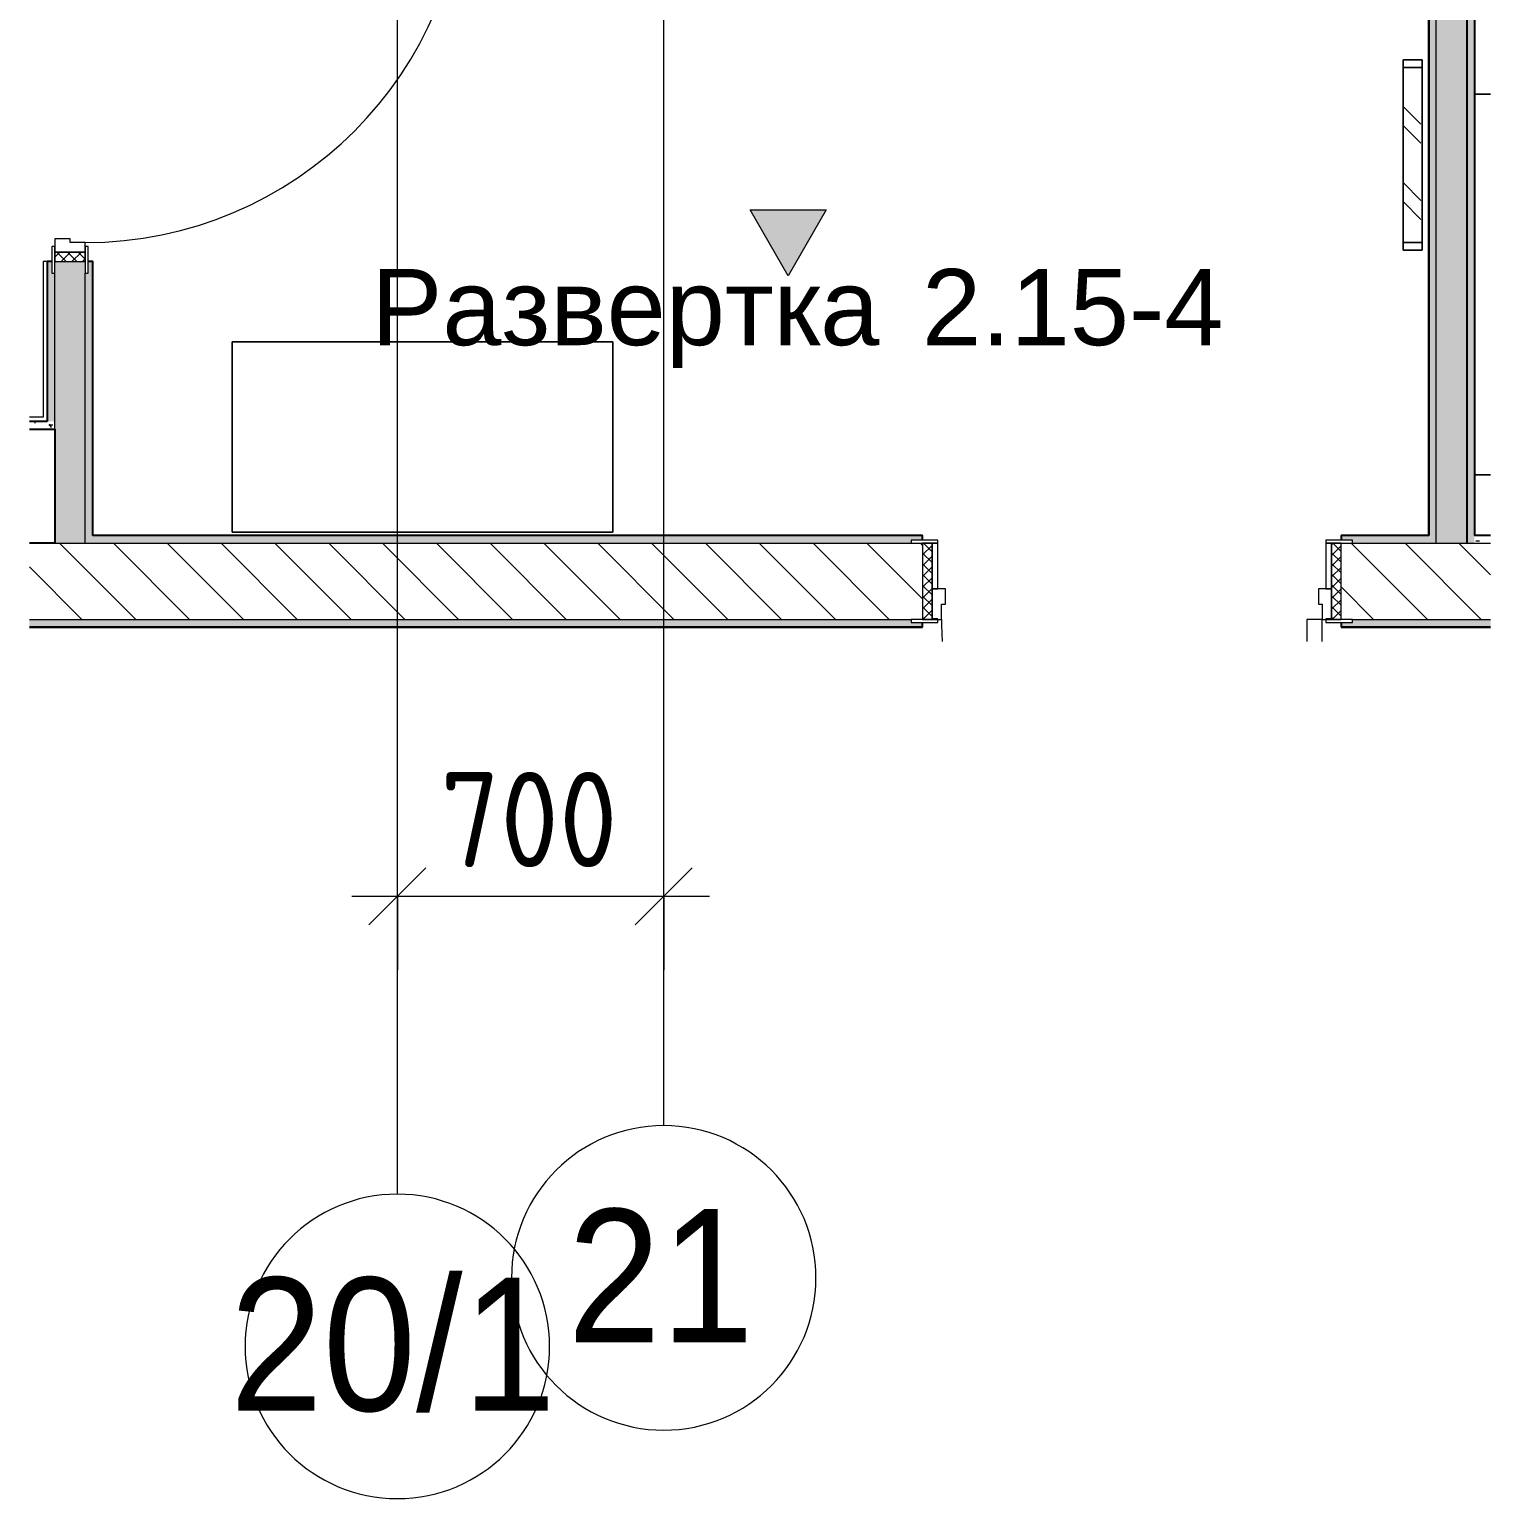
# Model space of a CAD drawing. Header units: millimetres. Extents: x 71854 to 109032, y -1987 to 27578.
# Drawn here: x 73893 to 77733, y 16290 to 20150 of the extents above; entities that cross this region are included whole.
import ezdxf

# ---------------------------------------------------------------- set-up
doc = ezdxf.new("R2010")
doc.units = ezdxf.units.MM
doc.linetypes.add('Осевая', pattern=[3175, 635, -476.25, 1587.5, -476.25])
for name, color, linetype, lineweight in [('A-ANNO-DIMS', 7, 'Continuous', 9), ('A-ANNO-DIMS-100', 7, 'Continuous', 9), ('A-DOOR', 7, 'Continuous', 9), ('A-DOOR-1', 7, 'Continuous', 13), ('A-DOOR-FRAM', 7, 'Continuous', 13), ('A-DOOR-FRAM-1', 7, 'Continuous', 9), ('A-WALL', 7, 'Continuous', 9), ('G-ANNO-SYMB', 7, 'Continuous', 9), ('I-FURN', 7, 'Continuous', 9), ('I-WALL', 7, 'Continuous', 9), ('Оси', 7, 'Continuous', 9), ('Оси-1', 7, 'Continuous', 20), ('Оси-2', 7, 'Осевая', 9)]:
    doc.layers.add(name, color=color, linetype=linetype, lineweight=lineweight)
for name, color, linetype, lineweight, true_color in [('A-WALL-1', 7, 'Continuous', 25, 0x3c3c3c), ('A-WALL-FNSH-2', 7, 'Continuous', 13, 0x3c3c3c), ('I-FURN-1', 7, 'Continuous', 9, 0xf0f0f0)]:
    doc.layers.add(name, color=color, linetype=linetype, lineweight=lineweight, true_color=true_color)
doc.styles.add('Arial', font='arial.ttf', dxfattribs={"width": 0.9, "height": 350})
doc.styles.add('Arial_1', font='arial.ttf', dxfattribs={"height": 200})
doc.styles.add('ISOCPEUR', font='isocpeur.ttf', dxfattribs={"width": 0.9, "height": 250})
doc.dimstyles.new('ISO-2_5_0_9К_БОЛЬШОЙ', dxfattribs={"dimscale": 304.8, "dimtxt": 248.995294, "dimasz": 0.492126, "dimexe": 0.393701, "dimexo": 0.984252, "dimgap": 0, "dimtad": 1, "dimdec": 0, "dimrnd": 10, "dimzin": 0, "dimdsep": 46, "dimtxsty": 'ISOCPEUR', "dimblk1": 'OBLIQUE', "dimblk2": 'OBLIQUE', "dimsah": 1, "dimcen": 0.09, "dimdle": 0.393701, "dimazin": 0, "dimtfac": 1, "dimtdec": 4, "dimtix": 1, "dimtmove": 0, "dimatfit": 3, "dimfxl": 1, "dimtvp": 1, "dimtolj": 1, "dimtzin": 0, "dimarcsym": 2})
pattern_1 = [(135, (0, 0), (-75.43415, -75.43415), [106.68, -17.78, 3.556, -17.78]), (135, (0, 75.39), (-75.43415, -75.43415), []), (50, (0, 0), (127.52922, -11.15758), [13.335, -146.685]), (355, (0, 0), (-24.66966, 133.74002), [10.668, -117.348]), (100.451, (10.63, -0.93), (102.85973, 122.58178), [11.333, -124.663]), (46.184, (0, 35.56), (189.75516, -29.43036), [20.002, -220.027]), (96.636, (15.81, 33.1), (166.1822, 173.1996), [17, -186.995]), (351.184, (0, 35.56), (166.18393, 173.19757), [16.002, -176.022]), (21, (17.78, 26.67), (106.13027, -71.58603), [13.335, -146.685]), (326, (17.78, 26.67), (43.26188, 128.93175), [10.668, -117.348]), (71.451, (26.62, 20.7), (149.39198, 57.34505), [11.333, -124.663]), (37.5, (0, 0), (2.162228, 59.188357), [3.353, -112.573, 3.353, -115.773, -117.792]), (37.5, (0, 0), (2.162228, 59.188357), [-235.052, 3.353, -114.44]), (7.5, (0, 0), (46.773857, 70.12615), [3.353, -64.567, 3.353, -109.906, -44.894]), (7.5, (0, 0), (46.773857, 70.12615), [-181.178, 3.353, -41.542]), (327.5, (-39.65, 0), (94.91367, -4.010093), [3.353, -41.097, 3.353, -135.331, -184.023]), (327.5, (-39.65, 0), (94.91367, -4.010093), [-183.134, 3.353, -180.67]), (317.5, (-57.43, 0), (103.69057, 17.79882), [3.353, -54.432, 3.353, -88.748, -130.683]), (317.5, (-57.43, 0), (103.69057, 17.79882), [-149.885, 3.353, -127.33])]
pattern_2 = [(0, (0, 0), (121.92, 30.48), [10.058, -81.382, 10.058, -81.382, -487.68]), (0, (0, 0), (121.92, 30.48), [-182.88, 10.058, -172.822, 10.058, -81.382, -213.36]), (0, (0, 0), (121.92, 30.48), [-457.2, 10.058, -50.902, 10.058, -142.342]), (120, (45.72, 15.24), (-87.356454, 90.345817), [10.058, -81.382, 10.058, -81.382, -487.68]), (120, (45.72, 15.24), (-87.356454, 90.345817), [-182.88, 10.058, -172.822, 10.058, -81.382, -213.36]), (120, (45.72, 15.24), (-87.356454, 90.345817), [-457.2, 10.058, -50.902, 10.058, -142.342]), (240, (60.96, 76.2), (-34.563546, -120.825817), [10.058, -81.382, 10.058, -81.382, -487.68]), (240, (60.96, 76.2), (-34.563546, -120.825817), [-182.88, 10.058, -172.822, 10.058, -81.382, -213.36]), (240, (60.96, 76.2), (-34.563546, -120.825817), [-457.2, 10.058, -50.902, 10.058, -142.342])]

# ---------------------------------------------------------------- blocks, each defined once
blk = doc.blocks.new('110_Дверь_СКБ_1Ст_Внутренняя1 - Д-4 1100x2100h_су мгн-32375332-План разверток пом_ 2_15_ Этаж 2')
at = {"layer": 'A-DOOR'}
h = blk.add_hatch(dxfattribs=at)
h.set_pattern_fill('FP_3', color=256, style=0, pattern_type=2)
h.set_pattern_definition([(135, (1751.41, 164.685), (-14.14214, -14.14214), []), (225, (1751.41, 164.685), (14.14214, -14.14214), [])])
h.paths.add_polyline_path([(562.5, 100), (537.5, 100), (537.5, -100), (562.5, -100)])
at = {"layer": 'A-DOOR-FRAM-1'}
h = blk.add_hatch(dxfattribs=at)
h.set_pattern_fill('FP_4', color=256, style=0, pattern_type=2)
h.set_pattern_definition([(45, (-371.384, 164.685), (-14.1421, 14.1421), []), (135, (-371.384, 164.685), (-14.1421, -14.1421), [])])
h.paths.add_polyline_path([(-512.5, 100), (-537.5, 100), (-537.5, -100), (-512.5, -100)])
at = {"layer": 'A-DOOR'}
blk.add_arc((-487.5, 100), 1000, 360, 3.3486, dxfattribs=at)
at = {"layer": 'A-DOOR-1'}
for p, q in [((-487.5, 158.3), (-487.5, 100)), ((-447.5, 100), (-447.5, 158.3)), ((-487.5, 100), (-447.5, 100))]:
    blk.add_line(p, q, dxfattribs=at)
at = {"layer": 'A-DOOR-FRAM'}
for p, q in [((-497.5, 108), (-567.5, 108)), ((-567.5, 108), (-567.5, 100)), ((-567.5, 100), (-497.5, 100)), ((-512.5, 100), (-537.5, 100)), ((-537.5, 100), (-537.5, -100)), ((-487.5, 100), (-512.5, 100)), ((-512.5, 100), (-512.5, 20)), ((-512.5, -100), (-512.5, 100)), ((-497.5, 100), (-512.5, 100)), ((-512.5, 100), (-512.5, 99)), ((-512.5, 99), (-497.5, 99)), ((-497.5, 100), (-497.5, 108)), ((-497.5, 99), (-497.5, 100)), ((-487.5, 60), (-487.5, 100)), ((512.5, 100), (512.5, 60)), ((537.5, 100), (512.5, 100)), ((592.5, 108), (522.5, 108)), ((522.5, 108), (522.5, 100)), ((537.5, 100), (522.5, 100)), ((522.5, 100), (522.5, 99)), ((522.5, 100), (592.5, 100)), ((522.5, 99), (537.5, 99)), ((537.5, 20), (537.5, 100)), ((562.5, 100), (537.5, 100)), ((537.5, 100), (537.5, -100)), ((537.5, 99), (537.5, 100)), ((562.5, -100), (562.5, 100)), ((592.5, 100), (592.5, 108)), ((-477.5, 60), (-487.5, 60)), ((-477.5, 20), (-477.5, 60)), ((512.5, 60), (502.5, 60)), ((502.5, 60), (502.5, 20)), ((-512.5, 20), (-477.5, 20)), ((-497.5, 20), (-512.5, 20)), ((-512.5, 20), (-512.5, -100)), ((-497.5, -100), (-497.5, 20)), ((502.5, 20), (537.5, 20)), ((537.5, 20), (522.5, 20)), ((522.5, 20), (522.5, -100)), ((537.5, -100), (537.5, 20)), ((-497.5, -100), (-567.5, -100)), ((-567.5, -100), (-567.5, -108)), ((-567.5, -108), (-497.5, -108)), ((-537.5, -100), (-512.5, -100)), ((-512.5, -100), (-497.5, -100)), ((-497.5, -108), (-497.5, -100)), ((522.5, -100), (537.5, -100)), ((592.5, -100), (522.5, -100)), ((522.5, -100), (522.5, -108)), ((522.5, -108), (592.5, -108)), ((537.5, -100), (562.5, -100)), ((592.5, -108), (592.5, -100))]:
    blk.add_line(p, q, dxfattribs=at)
blk = doc.blocks.new('110_Дверь_СКБ_1Ст_Внутренняя1 - Д-4 1100x2100h_су мгн-32391219-План разверток пом_ 2_15_ Этаж 2')
at = {"layer": 'A-DOOR'}
h = blk.add_hatch(dxfattribs=at)
h.set_pattern_fill('FP_5', color=256, style=0, pattern_type=2)
h.set_pattern_definition([(135, (1751.41, 104.685), (-14.14214, -14.14214), []), (225, (1751.41, 104.685), (14.14214, -14.14214), [])])
h.paths.add_polyline_path([(562.5, 40), (537.5, 40), (537.5, -40), (562.5, -40)])
at = {"layer": 'A-DOOR-FRAM-1'}
h = blk.add_hatch(dxfattribs=at)
h.set_pattern_fill('FP_6', color=256, style=0, pattern_type=2)
h.set_pattern_definition([(45, (-371.384, 104.685), (-14.1421, 14.1421), []), (135, (-371.384, 104.685), (-14.1421, -14.1421), [])])
h.paths.add_polyline_path([(-512.5, 40), (-537.5, 40), (-537.5, -40), (-512.5, -40)])
at = {"layer": 'A-DOOR'}
blk.add_arc((-487.5, 40), 1000, 360, 90, dxfattribs=at)
at = {"layer": 'A-DOOR-1'}
for p, q in [((-487.5, 1040), (-487.5, 40)), ((-447.5, 1040), (-487.5, 1040)), ((-447.5, 40), (-447.5, 1040)), ((-487.5, 40), (-447.5, 40))]:
    blk.add_line(p, q, dxfattribs=at)
at = {"layer": 'A-DOOR-FRAM'}
for p, q in [((-497.5, 48), (-567.5, 48)), ((-567.5, 48), (-567.5, 40)), ((-567.5, 40), (-497.5, 40)), ((-512.5, 40), (-537.5, 40)), ((-537.5, 40), (-537.5, -40)), ((-487.5, 40), (-512.5, 40)), ((-512.5, 40), (-512.5, -40)), ((-512.5, -40), (-512.5, 40)), ((-497.5, 40), (-512.5, 40)), ((-512.5, 40), (-512.5, 39)), ((-512.5, 39), (-497.5, 39)), ((-497.5, 40), (-497.5, 48)), ((-497.5, 39), (-497.5, 40)), ((-487.5, 0), (-487.5, 40)), ((512.5, 40), (512.5, 0)), ((537.5, 40), (512.5, 40)), ((592.5, 48), (522.5, 48)), ((522.5, 48), (522.5, 40)), ((537.5, 40), (522.5, 40)), ((522.5, 40), (522.5, 39)), ((522.5, 40), (592.5, 40)), ((522.5, 39), (537.5, 39)), ((537.5, -40), (537.5, 40)), ((562.5, 40), (537.5, 40)), ((537.5, 40), (537.5, -40)), ((537.5, 39), (537.5, 40)), ((562.5, -40), (562.5, 40)), ((592.5, 40), (592.5, 48)), ((-477.5, 0), (-487.5, 0)), ((-477.5, -40), (-477.5, 0)), ((512.5, 0), (502.5, 0)), ((502.5, 0), (502.5, -40)), ((-497.5, -40), (-567.5, -40)), ((-567.5, -40), (-567.5, -48)), ((-567.5, -48), (-497.5, -48)), ((-537.5, -40), (-512.5, -40)), ((-497.5, -39), (-512.5, -39)), ((-512.5, -39), (-512.5, -40)), ((-512.5, -40), (-477.5, -40)), ((-512.5, -40), (-497.5, -40)), ((-497.5, -40), (-497.5, -39)), ((-497.5, -48), (-497.5, -40)), ((502.5, -40), (537.5, -40)), ((537.5, -39), (522.5, -39)), ((522.5, -39), (522.5, -40)), ((522.5, -40), (537.5, -40)), ((592.5, -40), (522.5, -40)), ((522.5, -40), (522.5, -48)), ((522.5, -48), (592.5, -48)), ((537.5, -40), (537.5, -39)), ((537.5, -40), (562.5, -40)), ((592.5, -48), (592.5, -40))]:
    blk.add_line(p, q, dxfattribs=at)
blk = doc.blocks.new('Зеркало обычное - 1_30-29573463-План разверток пом_ 2_15_ Этаж 2')
at = {"layer": 'I-FURN'}
h = blk.add_hatch(dxfattribs=at)
h.set_pattern_fill('FP_8', color=256, style=0, pattern_type=2)
h.set_pattern_definition([(45, (50, 50), (-200, 0), [141.42, -141.42]), (45, (100, 50), (-200, 0), [70.71, -212.13]), (45, (50, 100), (-200, 0), [70.71, -212.13])])
h.paths.add_polyline_path([(230, 60), (-230, 60), (-230, 10), (230, 10)])
at = {"layer": 'I-FURN-1'}
for p, q in [((250, 60), (-250, 60)), ((-250, 60), (-250, 10)), ((-250, 10), (-250, 60)), ((-250, 60), (-230, 60)), ((230, 60), (-230, 60)), ((-230, 60), (-230, 10)), ((-230, 10), (-230, 60)), ((-230, 60), (230, 60)), ((-230, 60), (230, 60)), ((230, 60), (-230, 60)), ((-230, 60), (230, 60)), ((-230, 10), (-230, 60)), ((-230, 10), (-230, 60)), ((230, 10), (230, 60)), ((230, 60), (230, 10)), ((230, 60), (250, 60)), ((230, 60), (230, 10)), ((230, 10), (230, 60)), ((250, 10), (250, 60)), ((250, 60), (250, 10)), ((-250, 10), (250, 10)), ((-230, 10), (-250, 10)), ((-230, 10), (230, 10)), ((230, 10), (-230, 10)), ((230, 10), (-230, 10)), ((-230, 10), (230, 10)), ((230, 10), (-230, 10)), ((250, 10), (230, 10))]:
    blk.add_line(p, q, dxfattribs=at)
blk = doc.blocks.new('Ось сетки - D8-29747960-План разверток пом_ 2_15_ Этаж 2')
at = {"layer": 'Оси-1'}
for start, end in [(360, 180), (180, 360)]:
    blk.add_arc((0, 0), 4, start, end, dxfattribs=at)
blk = doc.blocks.new('Фасад - Марка фасада_Указатель-25386507-План разверток пом_ 2_15_ Этаж 2')
at = {"layer": 'G-ANNO-SYMB'}
blk.add_hatch(color=256, dxfattribs=at).paths.add_polyline_path([(-1, 0), (0, 1.732), (1, 0), (0, 0)])
for p, q in [((0, 1.732), (-1, 0)), ((1, 0), (0, 1.732)), ((-1, 0), (0, 0)), ((0, 0), (1, 0))]:
    blk.add_line(p, q, dxfattribs=at)
blk = doc.blocks.new('DIMBLOCK3-План разверток пом_ 2_15_ Этаж 2')
at = {"layer": 'A-ANNO-DIMS-100'}
for p, q in [((74860, 17678.5), (74860, 17992.4)), ((75560, 17678.5), (75560, 17992.4)), ((74740, 17872.4), (75680, 17872.4)), ((74860, 17872.4), (74860, 17678.5)), ((75560, 17872.4), (75560, 17678.5))]:
    blk.add_line(p, q, dxfattribs=at)
at = {"layer": 'A-ANNO-DIMS-100', "lineweight": 20}
for p, q in [((74860, 17872.4), (74935, 17947.4)), ((75560, 17872.4), (75635, 17947.4)), ((74860, 17872.4), (74785, 17797.4)), ((75560, 17872.4), (75485, 17797.4))]:
    blk.add_line(p, q, dxfattribs=at)
at = {"layer": 'A-ANNO-DIMS-100', "color": 0, "insert": (74973, 18199), "char_height": 250, "width": 568.858, "attachment_point": 1, "line_spacing_factor": 1.149209, "style": 'ISOCPEUR'}
blk.add_mtext('700', dxfattribs=at)
blk = doc.blocks.new('_Oblique')
at = {"color": 0, "linetype": 'ByBlock', "lineweight": -2}
blk.add_line((-0.5, -0.5), (0.5, 0.5), dxfattribs=at)

msp = doc.modelspace()

# ---------------------------------------------------------------- hatches: boundary and pattern name
at = {"layer": 'I-WALL'}
h = msp.add_hatch(dxfattribs=at)
h.set_pattern_fill('FP_9', color=256, style=0, pattern_type=2)
h.set_pattern_definition(pattern_2)
h.paths.add_polyline_path([(74040, 18800), (74060, 18800), (74060, 19540), (74048, 19540), (74048, 19510), (74040, 19510)])
h.paths.add_polyline_path([(74048, 20640), (74060, 20640), (74060, 25200), (74048, 25200), (74048, 25170), (74040, 25170), (74040.1, 20670), (74048, 20670)])
h.paths.add_polyline_path([(74060, 26300), (74060, 26880), (74040, 26880), (74040, 26330), (74048, 26330), (74048, 26300)])
h = msp.add_hatch(dxfattribs=at)
h.set_pattern_fill('FP_2', color=256, style=0, pattern_type=2)
h.set_pattern_definition(pattern_1)
h.paths.add_polyline_path([(77590, 18800), (77670, 18800), (77670, 26900), (77590, 26900), (77590, 18820)])
h = msp.add_hatch(dxfattribs=at)
h.set_pattern_fill('FP_9', color=256, style=0, pattern_type=2)
h.set_pattern_definition(pattern_2)
h.paths.add_polyline_path([(77670, 18800), (77690, 18800), (77690, 26900), (77670, 26900), (77670, 19651.2)])
h = msp.add_hatch(dxfattribs=at)
h.set_pattern_fill('FP_2', color=256, style=0, pattern_type=2)
h.set_pattern_definition(pattern_1)
h.paths.add_polyline_path([(74040, 18800), (74040, 19540), (73960, 19540), (73960, 18800)])
h.paths.add_polyline_path([(73960, 20640), (74040, 20640), (74040, 25200), (73960, 25200), (73960, 20670)])
h.paths.add_polyline_path([(74040, 26300), (74040, 26587.5), (73960, 26587.5), (73960, 26300)])
h = msp.add_hatch(dxfattribs=at)
h.set_pattern_fill('FP_9', color=256, style=0, pattern_type=2)
h.set_pattern_definition(pattern_2)
h.paths.add_polyline_path([(73940, 19120), (73960, 19120), (73960, 19510), (73952, 19510), (73952, 19540), (73940, 19540), (73940, 19131)])
h.paths.add_polyline_path([(73952, 20640), (73952, 20670), (73960, 20670), (73960, 22700), (73940, 22700), (73940, 20640)])
h = msp.add_hatch(dxfattribs=at)
h.set_pattern_fill('FP_9', color=256, style=0, pattern_type=2)
h.set_pattern_definition(pattern_2)
h.paths.add_polyline_path([(77570, 18820), (77590, 18820), (77590, 22700), (77570, 22700), (77570, 18821)])
h = msp.add_hatch(dxfattribs=at)
h.set_pattern_fill('FP_9', color=256, style=0, pattern_type=2)
h.set_pattern_definition(pattern_2)
h.paths.add_polyline_path([(73893.2, 19100), (73960, 19100), (73960, 19120), (73893.2, 19120), (73893.2, 19117.7)])
h = msp.add_hatch(dxfattribs=at)
h.set_pattern_fill('FP_9', color=256, style=0, pattern_type=2)
h.set_pattern_definition(pattern_2)
h.paths.add_polyline_path([(75812.9, 18800), (76210, 18800.3), (76210, 18808), (76240, 18808), (76240, 18820), (74060, 18820), (74060, 18800)])
h.paths.add_polyline_path([(77370, 18800), (77590, 18800), (77590, 18820), (77340, 18820), (77340, 18808), (77370, 18808), (77370, 18802.6)])
h = msp.add_hatch(dxfattribs=at)
h.set_pattern_fill('FP_9', color=256, style=0, pattern_type=2)
h.set_pattern_definition(pattern_2)
h.paths.add_polyline_path([(77690, 18800), (77732.7, 18801), (77732.7, 18820), (77690, 18820)])
h = msp.add_hatch(dxfattribs=at)
h.set_pattern_fill('FP_1', color=256, style=0, pattern_type=2)
h.set_pattern_definition([(135, (0, 0), (-70.71068, -70.71068), [])])
h.paths.add_polyline_path([(77732.7, 18600), (77732.7, 18800), (77340, 18800), (77340, 18600), (77370, 18600)])
h.paths.add_polyline_path([(76240, 18600), (76240, 18800), (73893.2, 18800), (73893.2, 18600), (76210, 18600)])
h = msp.add_hatch(dxfattribs=at)
h.set_pattern_fill('FP_9', color=256, style=0, pattern_type=2)
h.set_pattern_definition(pattern_2)
h.paths.add_polyline_path([(76240, 18580), (76240, 18592), (76210, 18592), (76210, 18600), (73893.2, 18600), (73893.2, 18580), (76210, 18580)])
h.paths.add_polyline_path([(77732.7, 18580), (77732.7, 18600), (77370, 18599.7), (77370, 18592), (77340, 18592), (77340, 18580), (77370, 18580)])

# ---------------------------------------------------------------- linework, layer by layer
at = {"layer": 'A-WALL'}
for p, q in [((77590, 18800), (77590, 22700)), ((73960, 19100), (73960, 19510)), ((74040, 18800), (74040, 19510)), ((73960, 18800), (76210, 18800)), ((77370, 18800), (77590, 18800)), ((77590, 18800), (77732.7, 18800)), ((73893.2, 18600), (76210, 18600)), ((77370, 18600), (77732.7, 18600))]:
    msp.add_line(p, q, dxfattribs=at)
at = {"layer": 'A-WALL-1'}
for p, q in [((77670, 26900), (77670, 18800)), ((77690, 26900), (77690, 18820)), ((77570, 22680), (77570, 18820)), ((73952, 19540), (73940, 19540)), ((73940, 19540), (73940, 19120)), ((74060, 19540), (74048, 19540)), ((74060, 18820), (74060, 19540)), ((73940, 19120), (73893.2, 19120)), ((73893.2, 19100), (73960, 19100)), ((73960, 19100), (73960, 18800)), ((76240, 18820), (74060, 18820)), ((76240, 18808), (76240, 18820)), ((77340, 18820), (77340, 18808)), ((77570, 18820), (77340, 18820)), ((77732.7, 18820), (77690, 18820)), ((73960, 18800), (73893.2, 18800)), ((73893.2, 18580), (76240, 18580)), ((76240, 18580), (76240, 18592)), ((77340, 18592), (77340, 18580)), ((77340, 18580), (77732.7, 18580))]:
    msp.add_line(p, q, dxfattribs=at)
at = {"layer": 'A-WALL-FNSH-2'}
for p, q in [((77691, 18821), (77691, 26879)), ((77569, 22679), (77569, 18821)), ((73940, 19540), (73929, 19540)), ((73929, 19540), (73929, 19131)), ((74061, 19540), (74060, 19540)), ((74061, 18821), (74061, 19540)), ((73929, 19131), (73893.2, 19131)), ((76240, 18821), (74061, 18821)), ((76240, 18820), (76240, 18821)), ((77569, 18821), (77340, 18821)), ((77340, 18821), (77340, 18820)), ((77732.7, 18821), (77691, 18821)), ((73893.2, 18579), (76240, 18579)), ((76240, 18579), (76240, 18580)), ((77340, 18580), (77340, 18579)), ((77340, 18579), (77732.7, 18579))]:
    msp.add_line(p, q, dxfattribs=at)
at = {"layer": 'I-FURN-1'}
for p, q in [((77732.7, 19980), (77690, 19980)), ((77690, 19980), (77732.7, 19980)), ((74426.2, 19329.4), (74426.2, 18829.4)), ((75426.2, 19329.4), (74426.2, 19329.4)), ((74426.2, 19329.4), (75426.2, 19329.4)), ((74426.2, 18829.4), (74426.2, 19329.4)), ((75426.2, 18829.4), (75426.2, 19329.4)), ((75426.2, 19329.4), (75426.2, 18829.4)), ((77690, 18980), (77732.7, 18980)), ((77732.7, 18980), (77690, 18980)), ((74426.2, 18829.4), (75426.2, 18829.4)), ((75426.2, 18829.4), (74426.2, 18829.4))]:
    msp.add_line(p, q, dxfattribs=at)
at = {"layer": 'Оси'}
for p, q in [((75560, 17269.7), (75560, 19769.7)), ((74860, 17089.7), (74860, 19589.7))]:
    msp.add_line(p, q, dxfattribs=at)
at = {"layer": 'Оси-2'}
for p, q in [((75560, 19769.7), (75560, 25078.1)), ((74860, 19589.7), (74860, 24898.1))]:
    msp.add_line(p, q, dxfattribs=at)

# ---------------------------------------------------------------- block references
at = {"layer": 'A-DOOR'}
for name, p, rotation in [('110_Дверь_СКБ_1Ст_Внутренняя1 - Д-4 1100x2100h_су мгн-32391219-План разверток пом_ 2_15_ Этаж 2', (74000, 20102.5), 269.9999999999999), ('110_Дверь_СКБ_1Ст_Внутренняя1 - Д-4 1100x2100h_су мгн-32375332-План разверток пом_ 2_15_ Этаж 2', (76802.5, 18700), 180)]:
    msp.add_blockref(name, p, dxfattribs=dict(at, rotation=rotation))
at = {"layer": 'G-ANNO-SYMB', "extrusion": (0, 0, -1), "xscale": 99.99999999999993, "yscale": 99.99999999999993, "zscale": 99.99999999999993, "rotation": 180}
msp.add_blockref('Фасад - Марка фасада_Указатель-25386507-План разверток пом_ 2_15_ Этаж 2', (-75886.7, 19676.2), dxfattribs=at)
at = {"layer": 'I-FURN-1', "rotation": 269.9999999999998}
msp.add_blockref('Зеркало обычное - 1_30-29573463-План разверток пом_ 2_15_ Этаж 2', (77492.5, 19820.2), dxfattribs=at)
at = {"layer": 'Оси-1', "xscale": 99.99999999999993, "yscale": 99.99999999999993, "zscale": 99.99999999999993}
for p in [(75560, 16869.7), (74860, 16689.7)]:
    msp.add_blockref('Ось сетки - D8-29747960-План разверток пом_ 2_15_ Этаж 2', p, dxfattribs=at)

# ---------------------------------------------------------------- texts
at = {"layer": 'G-ANNO-SYMB', "char_height": 200, "attachment_point": 1, "style": 'Arial_1'}
for s, insert, width in [('Развертка', (74791.9, 19520.4), 1659.493), (' 2.15-4', (76161.1, 19520.4), 1074.261)]:
    msp.add_mtext(s, dxfattribs=dict(at, insert=insert, width=width))
at = {"layer": 'Оси', "char_height": 350, "attachment_point": 1, "style": 'Arial'}
for s, insert, width in [('21', (75307.4, 17050.4), 606.076), ('20/1', (74419.7, 16870.4), 1060.633)]:
    msp.add_mtext(s, dxfattribs=dict(at, insert=insert, width=width))

# ---------------------------------------------------------------- dimensions: what is measured, and where the dimension line sits
at = {"layer": 'A-ANNO-DIMS'}
dim = msp.add_linear_dim(base=(75560, 17872.4), p1=(74860, 17978.5), p2=(75560, 17978.5), dimstyle='ISO-2_5_0_9К_БОЛЬШОЙ', override={"dimpost": '<>', "dimfxl": 700}, dxfattribs=at)
dim.commit()
dim.dimension.update_dxf_attribs({"geometry": 'DIMBLOCK3-План разверток пом_ 2_15_ Этаж 2', "text_midpoint": (75210, 17997.4)})

doc.saveas('drawing.dxf')
